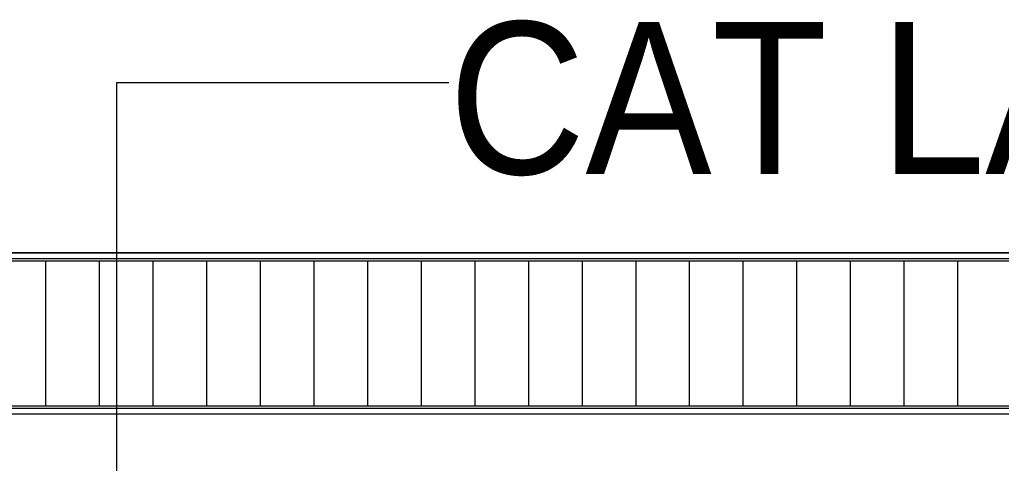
# Model space of a CAD drawing. Header units: millimetres. Extents: x 4021 to 183614, y -11746 to 71065.
# Drawn here: x 47551 to 49381, y 39715 to 40543 of the extents above; entities that cross this region are included whole.
import ezdxf

# ---------------------------------------------------------------- set-up
doc = ezdxf.new("R2010")
doc.units = ezdxf.units.MM
for name, color, linetype, lineweight in [('A-FLOR', 192, 'Continuous', 9), ('A-WALL', 113, 'Continuous', 20), ('G-ANNO-TEXT', 231, 'Continuous', 5), ('Q-CASE', 31, 'Continuous', 20)]:
    doc.layers.add(name, color=color, linetype=linetype, lineweight=lineweight)
doc.styles.add('Swis721 BT_1', font='swiss.ttf', dxfattribs={"width": 0.89, "height": 283.821263})

# ---------------------------------------------------------------- blocks, each defined once
blk = doc.blocks.new('DLN-Surface Channel-S1 - 300x200 _WD_-16642203-Copy of COLOUR_R_F')
at = {"layer": 'Q-CASE', "lineweight": 9}
h = blk.add_hatch(dxfattribs=at)
h.set_pattern_fill('FP_3', color=256, style=0, pattern_type=2)
h.set_pattern_definition([(270, (0, 609.6), (100, 6e-15), [])])
h.paths.add_polyline_path([(-7314.8, -135), (7314.8, -135), (7314.8, 135), (-7314.8, 135)], flags=0)
at = {"layer": 'Q-CASE'}
for p, q in [((-7314.8, 150), (7314.8, 150)), ((-7314.8, 140), (7314.8, 140)), ((7314.8, 135), (-7314.8, 135)), ((-7314.8, -135), (7314.8, -135)), ((7314.8, -140), (-7314.8, -140))]:
    blk.add_line(p, q, dxfattribs=at)

msp = doc.modelspace()

# ---------------------------------------------------------------- linework, layer by layer
at = {"layer": 'A-FLOR'}
msp.add_line((52489.3, 40107.5), (37839.7, 40107.5), dxfattribs=at)
at = {"layer": 'A-WALL', "color": 250, "lineweight": 15}
msp.add_line((37839.7, 39807.5), (49739.3, 39807.5), dxfattribs=at)
at = {"layer": 'G-ANNO-TEXT', "color": 130}
for p, q in [((47732.6, 40425.5), (48350.9, 40425.5)), ((47732.6, 39495), (47732.6, 40425.5))]:
    msp.add_line(p, q, dxfattribs=at)

# ---------------------------------------------------------------- block references
at = {"layer": 'Q-CASE'}
msp.add_blockref('DLN-Surface Channel-S1 - 300x200 _WD_-16642203-Copy of COLOUR_R_F', (45164.5, 39957.5), dxfattribs=at)

# ---------------------------------------------------------------- texts
at = {"layer": 'G-ANNO-TEXT', "color": 7, "insert": (48350.9, 40538.4), "char_height": 283.82, "width": 2545.2, "attachment_point": 1, "line_spacing_factor": 1.00667, "style": 'Swis721 BT_1'}
msp.add_mtext('CAT LADDER', dxfattribs=at)

doc.saveas('drawing.dxf')
